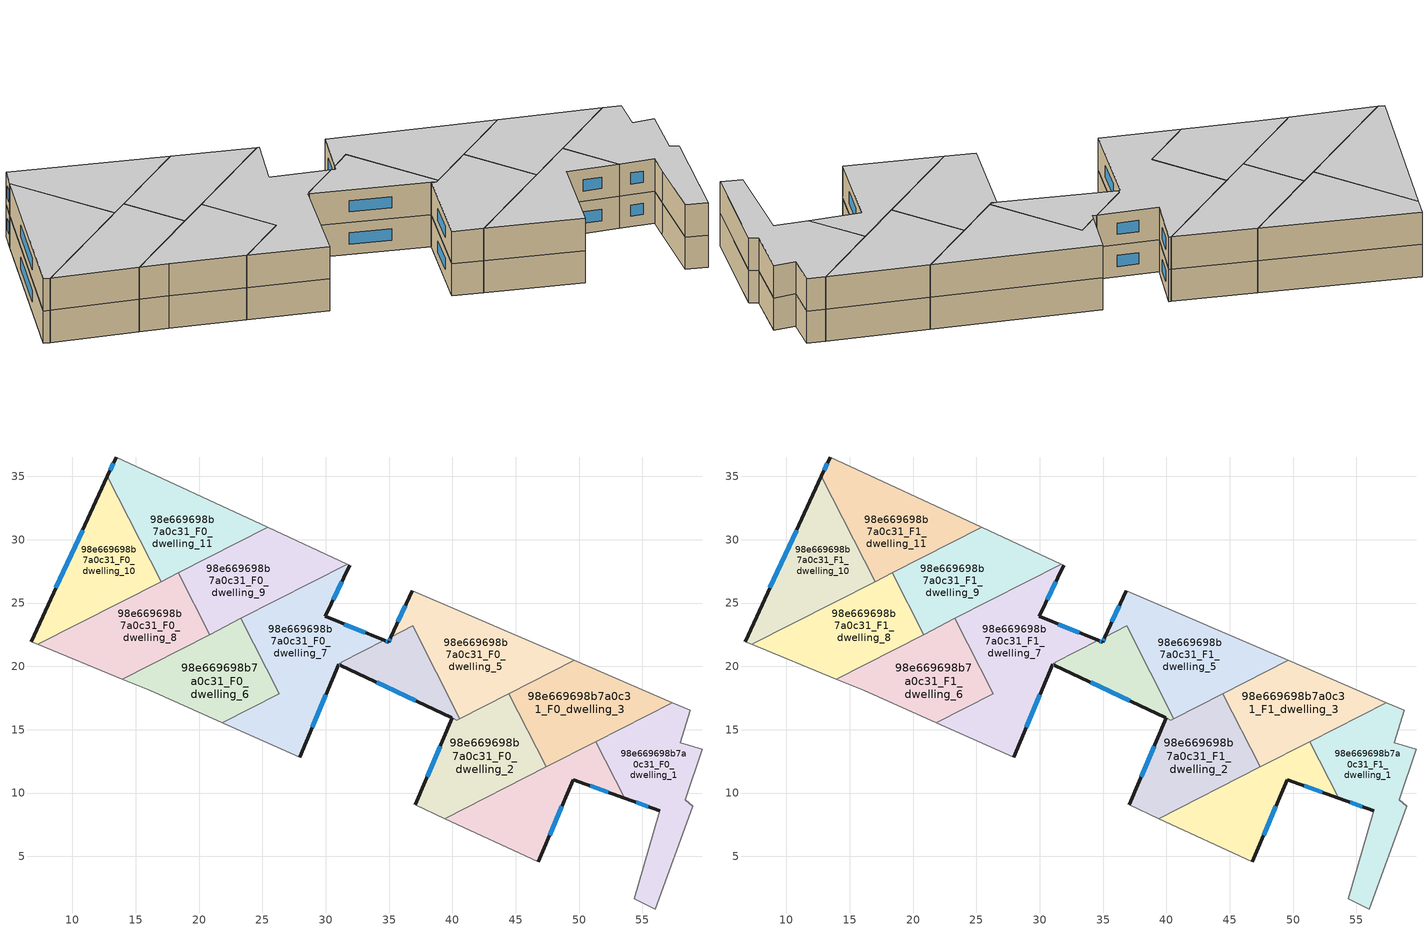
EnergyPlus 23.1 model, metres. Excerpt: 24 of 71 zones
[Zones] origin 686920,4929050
98e669698b7a0c31_F0_dwelling_0
 floor ground (EU_floor_Construction): 51.32,14.07 53.6,9.59 49.56,11.06 46.77,4.58 39.41,7.99 z0
 wall outside (EU_wall_Construction): 46.77,4.58 49.56,11.06 53.6,9.59 z0:3
 wall adiabatic (EU_wall_Construction): 39.41,7.99 46.77,4.58 z0:3
 wall to 98e669698b7a0c31_F0_dwelling_2 (EU_wall_Construction): 47.4,12.06 39.41,7.99 z0:3
 wall to 98e669698b7a0c31_F0_dwelling_1 (EU_wall_Construction): 53.6,9.59 51.32,14.07 z0:3
 wall to 98e669698b7a0c31_F0_dwelling_3 (EU_wall_Construction): 51.32,14.07 47.4,12.06 z0:3
 window (EU_Window_Construction): 50.87,10.58 52.29,10.07 / 47.68,6.69 48.65,8.95 z0.98:2.02
98e669698b7a0c31_F0_dwelling_1
 floor ground (EU_floor_Construction): 58.77,16.54 57.99,13.96 59.74,13.46 58.36,9.46 58.99,8.96 56.01,0.85 54.36,1.64 55.85,6.83 56.35,8.59 53.6,9.59 51.32,14.07 57.35,17.14 z0
 wall outside (EU_wall_Construction): 53.6,9.59 56.35,8.59 z0:3
 wall adiabatic (EU_wall_Construction): 56.35,8.59 55.85,6.83 54.36,1.64 56.01,0.85 58.99,8.96 58.36,9.46 59.74,13.46 57.99,13.96 58.77,16.54 57.35,17.14 z0:3
 wall to 98e669698b7a0c31_F0_dwelling_3 (EU_wall_Construction): 57.35,17.14 51.32,14.07 z0:3
 window (EU_Window_Construction): 54.5,9.26 55.46,8.91 z0.98:2.02
98e669698b7a0c31_F0_dwelling_10
 floor ground (EU_floor_Construction): 12.77,35.01 17.01,26.7 7.28,21.74 6.74,21.96 z0
 wall outside (EU_wall_Construction): 12.77,35.01 6.74,21.96 z0:3
 wall adiabatic (EU_wall_Construction): 6.74,21.96 7.28,21.74 z0:3
 wall to 98e669698b7a0c31_F0_dwelling_11 (EU_wall_Construction): 17.01,26.7 12.77,35.01 z0:3
 wall to 98e669698b7a0c31_F0_dwelling_8 (EU_wall_Construction): 7.28,21.74 17.01,26.7 z0:3
 window (EU_Window_Construction): 10.81,30.76 8.7,26.2 z0.98:2.02
98e669698b7a0c31_F0_dwelling_11
 floor ground (EU_floor_Construction): 25.42,30.99 17.01,26.7 12.77,35.01 13.47,36.53 z0
 wall outside (EU_wall_Construction): 13.47,36.53 12.77,35.01 z0:3
 wall adiabatic (EU_wall_Construction): 25.42,30.99 13.47,36.53 z0:3
 wall to 98e669698b7a0c31_F0_dwelling_9 (EU_wall_Construction): 18.35,27.38 25.42,30.99 z0:3
 wall to 98e669698b7a0c31_F0_dwelling_8 (EU_wall_Construction): 17.01,26.7 18.35,27.38 z0:3
 window (EU_Window_Construction): 13.24,36.03 12.99,35.5 z0.98:2.02
98e669698b7a0c31_F0_dwelling_2
 floor ground (EU_floor_Construction): 44.44,17.85 47.4,12.06 39.41,7.99 37.07,9.07 39.97,15.94 40.35,15.76 z0
 wall outside (EU_wall_Construction): 39.97,15.94 37.07,9.07 z0:3
 wall adiabatic (EU_wall_Construction): 37.07,9.07 39.41,7.99 z0:3
 wall to 98e669698b7a0c31_F0_dwelling_3 (EU_wall_Construction): 47.4,12.06 44.44,17.85 z0:3
 wall to 98e669698b7a0c31_F0_dwelling_4 (EU_wall_Construction): 40.59,15.88 40.35,15.76 39.97,15.94 z0:3
 wall to 98e669698b7a0c31_F0_dwelling_5 (EU_wall_Construction): 44.44,17.85 40.59,15.88 z0:3
 window (EU_Window_Construction): 39.03,13.71 38.01,11.3 z0.98:2.02
98e669698b7a0c31_F0_dwelling_3
 floor ground (EU_floor_Construction): 57.35,17.14 47.4,12.06 44.44,17.85 49.61,20.48 z0
 wall adiabatic (EU_wall_Construction): 57.35,17.14 49.61,20.48 z0:3
 wall to 98e669698b7a0c31_F0_dwelling_5 (EU_wall_Construction): 49.61,20.48 44.45,17.85 z0:3
98e669698b7a0c31_F0_dwelling_4
 floor ground (EU_floor_Construction): 36.86,23.19 40.59,15.88 40.35,15.76 31.15,20.1 31.24,20.33 34.62,22.05 34.96,21.91 35.15,22.32 z0
 wall outside (EU_wall_Construction): 35.15,22.32 34.96,21.91 34.62,22.05 / 31.15,20.1 39.96,15.94 z0:3
 wall to 98e669698b7a0c31_F0_dwelling_7 (EU_wall_Construction): 34.62,22.05 31.24,20.33 31.15,20.1 z0:3
 wall to 98e669698b7a0c31_F0_dwelling_5 (EU_wall_Construction): 40.59,15.88 36.86,23.19 35.15,22.32 z0:3
 window (EU_Window_Construction): 34.85,21.96 34.73,22 / 35.09,22.19 35.02,22.04 / 34.01,18.75 37.1,17.29 z0.98:2.02
98e669698b7a0c31_F0_dwelling_5
 floor ground (EU_floor_Construction): 49.61,20.48 40.59,15.88 36.86,23.19 35.15,22.32 36.83,25.98 z0
 wall outside (EU_wall_Construction): 36.83,25.98 35.15,22.32 z0:3
 wall adiabatic (EU_wall_Construction): 49.61,20.48 36.83,25.98 z0:3
 window (EU_Window_Construction): 36.28,24.79 35.69,23.51 z0.98:2.02
98e669698b7a0c31_F0_dwelling_6
 floor ground (EU_floor_Construction): 23.31,23.78 26.35,17.83 21.85,15.54 16.12,18.1 13.93,19 z0
 wall adiabatic (EU_wall_Construction): 13.93,19 16.12,18.1 21.85,15.54 z0:3
 wall to 98e669698b7a0c31_F0_dwelling_7 (EU_wall_Construction): 21.85,15.54 26.35,17.83 23.31,23.78 z0:3
 wall to 98e669698b7a0c31_F0_dwelling_8 (EU_wall_Construction): 20.83,22.52 13.93,19 z0:3
 wall to 98e669698b7a0c31_F0_dwelling_9 (EU_wall_Construction): 23.31,23.78 20.83,22.52 z0:3
98e669698b7a0c31_F0_dwelling_7
 floor ground (EU_floor_Construction): 31.9,27.99 29.97,23.97 34.62,22.05 31.24,20.33 31.15,20.1 31.01,20.16 27.94,12.81 21.85,15.54 26.35,17.83 23.31,23.78 31.72,28.07 z0
 wall outside (EU_wall_Construction): 34.62,22.05 29.97,23.97 31.9,27.99 / 27.94,12.81 31.01,20.16 31.15,20.1 z0:3
 wall adiabatic (EU_wall_Construction): 31.9,27.99 31.72,28.07 / 21.85,15.54 27.94,12.81 z0:3
 wall to 98e669698b7a0c31_F0_dwelling_9 (EU_wall_Construction): 31.72,28.07 23.31,23.78 z0:3
 window (EU_Window_Construction): 30.6,25.28 31.27,26.68 / 33.11,22.67 31.48,23.35 / 31.05,20.14 31.1,20.12 / 28.94,15.2 30.01,17.77 z0.98:2.02
98e669698b7a0c31_F0_dwelling_8
 floor ground (EU_floor_Construction): 18.35,27.38 20.83,22.52 13.93,19 7.28,21.74 z0
 wall adiabatic (EU_wall_Construction): 7.28,21.74 13.93,19 z0:3
 wall to 98e669698b7a0c31_F0_dwelling_9 (EU_wall_Construction): 20.83,22.52 18.35,27.38 z0:3
98e669698b7a0c31_F0_dwelling_9
 floor ground (EU_floor_Construction): 31.72,28.07 20.83,22.52 18.35,27.38 25.42,30.99 z0
 wall adiabatic (EU_wall_Construction): 31.72,28.07 25.42,30.99 z0:3
98e669698b7a0c31_F1_dwelling_0
 floor to 98e669698b7a0c31_F0_dwelling_0 (EU_floor_Construction): 51.32,14.07 53.6,9.59 49.56,11.06 46.77,4.58 39.41,7.99 z3
 wall outside (EU_wall_Construction): 46.77,4.58 49.56,11.06 53.6,9.59 z3:6
 wall adiabatic (EU_wall_Construction): 39.41,7.99 46.77,4.58 z3:6
 wall to 98e669698b7a0c31_F1_dwelling_2 (EU_wall_Construction): 47.4,12.06 39.41,7.99 z3:6
 wall to 98e669698b7a0c31_F1_dwelling_1 (EU_wall_Construction): 53.6,9.59 51.32,14.07 z3:6
 wall to 98e669698b7a0c31_F1_dwelling_3 (EU_wall_Construction): 51.32,14.07 47.4,12.06 z3:6
 window (EU_Window_Construction): 50.87,10.58 52.29,10.07 / 47.68,6.69 48.65,8.95 z3.98:5.02
 ceiling to 98e669698b7a0c31_F2_dwelling_0 (EU_floor_Construction): 53.6,9.59 51.32,14.07 39.41,7.99 46.77,4.58 49.56,11.06 z6
98e669698b7a0c31_F1_dwelling_1
 floor to 98e669698b7a0c31_F0_dwelling_1 (EU_floor_Construction): 58.77,16.54 57.99,13.96 59.74,13.46 58.36,9.46 58.99,8.96 56.01,0.85 54.36,1.64 55.85,6.83 56.35,8.59 53.6,9.59 51.32,14.07 57.35,17.14 z3
 wall outside (EU_wall_Construction): 53.6,9.59 56.35,8.59 z3:6
 wall adiabatic (EU_wall_Construction): 56.35,8.59 55.85,6.83 54.36,1.64 56.01,0.85 58.99,8.96 58.36,9.46 59.74,13.46 57.99,13.96 58.77,16.54 57.35,17.14 z3:6
 wall to 98e669698b7a0c31_F1_dwelling_3 (EU_wall_Construction): 57.35,17.14 51.32,14.07 z3:6
 window (EU_Window_Construction): 54.5,9.26 55.46,8.91 z3.98:5.02
 ceiling to 98e669698b7a0c31_F2_dwelling_1 (EU_floor_Construction): 56.01,0.85 58.99,8.96 58.36,9.46 59.74,13.46 57.99,13.96 58.77,16.54 57.35,17.14 51.32,14.07 53.6,9.59 56.35,8.59 55.85,6.83 54.36,1.64 z6
98e669698b7a0c31_F1_dwelling_10
 floor to 98e669698b7a0c31_F0_dwelling_10 (EU_floor_Construction): 12.77,35.01 17.01,26.7 7.28,21.74 6.74,21.96 z3
 wall outside (EU_wall_Construction): 12.77,35.01 6.74,21.96 z3:6
 wall adiabatic (EU_wall_Construction): 6.74,21.96 7.28,21.74 z3:6
 wall to 98e669698b7a0c31_F1_dwelling_11 (EU_wall_Construction): 17.01,26.7 12.77,35.01 z3:6
 wall to 98e669698b7a0c31_F1_dwelling_8 (EU_wall_Construction): 7.28,21.74 17.01,26.7 z3:6
 window (EU_Window_Construction): 10.81,30.76 8.7,26.2 z3.98:5.02
 ceiling to 98e669698b7a0c31_F2_dwelling_10 (EU_floor_Construction): 17.01,26.7 12.77,35.01 6.74,21.96 7.28,21.74 z6
98e669698b7a0c31_F1_dwelling_11
 floor to 98e669698b7a0c31_F0_dwelling_11 (EU_floor_Construction): 25.42,30.99 17.01,26.7 12.77,35.01 13.47,36.53 z3
 wall outside (EU_wall_Construction): 13.47,36.53 12.77,35.01 z3:6
 wall adiabatic (EU_wall_Construction): 25.42,30.99 13.47,36.53 z3:6
 wall to 98e669698b7a0c31_F1_dwelling_9 (EU_wall_Construction): 18.35,27.38 25.42,30.99 z3:6
 wall to 98e669698b7a0c31_F1_dwelling_8 (EU_wall_Construction): 17.01,26.7 18.35,27.38 z3:6
 window (EU_Window_Construction): 13.24,36.03 12.99,35.5 z3.98:5.02
 ceiling to 98e669698b7a0c31_F2_dwelling_11 (EU_floor_Construction): 25.42,30.99 13.47,36.53 12.77,35.01 17.01,26.7 z6
98e669698b7a0c31_F1_dwelling_2
 floor to 98e669698b7a0c31_F0_dwelling_2 (EU_floor_Construction): 44.44,17.85 47.4,12.06 39.41,7.99 37.07,9.07 39.97,15.94 40.35,15.76 z3
 wall outside (EU_wall_Construction): 39.97,15.94 37.07,9.07 z3:6
 wall adiabatic (EU_wall_Construction): 37.07,9.07 39.41,7.99 z3:6
 wall to 98e669698b7a0c31_F1_dwelling_3 (EU_wall_Construction): 47.4,12.06 44.44,17.85 z3:6
 wall to 98e669698b7a0c31_F1_dwelling_4 (EU_wall_Construction): 40.59,15.88 40.35,15.76 39.97,15.94 z3:6
 wall to 98e669698b7a0c31_F1_dwelling_5 (EU_wall_Construction): 44.44,17.85 40.59,15.88 z3:6
 window (EU_Window_Construction): 39.03,13.71 38.01,11.3 z3.98:5.02
 ceiling to 98e669698b7a0c31_F2_dwelling_2 (EU_floor_Construction): 47.4,12.06 44.44,17.85 40.35,15.76 39.97,15.94 37.07,9.07 39.41,7.99 z6
98e669698b7a0c31_F1_dwelling_3
 floor to 98e669698b7a0c31_F0_dwelling_3 (EU_floor_Construction): 57.35,17.14 47.4,12.06 44.44,17.85 49.61,20.48 z3
 wall adiabatic (EU_wall_Construction): 57.35,17.14 49.61,20.48 z3:6
 wall to 98e669698b7a0c31_F1_dwelling_5 (EU_wall_Construction): 49.61,20.48 44.45,17.85 z3:6
 ceiling to 98e669698b7a0c31_F2_dwelling_3 (EU_floor_Construction): 57.35,17.14 49.61,20.48 44.44,17.85 47.4,12.06 z6
98e669698b7a0c31_F1_dwelling_4
 floor to 98e669698b7a0c31_F0_dwelling_4 (EU_floor_Construction): 36.86,23.19 40.59,15.88 40.35,15.76 31.15,20.1 31.24,20.33 34.62,22.05 34.96,21.91 35.15,22.32 z3
 wall outside (EU_wall_Construction): 35.15,22.32 34.96,21.91 34.62,22.05 / 31.15,20.1 39.96,15.94 z3:6
 wall to 98e669698b7a0c31_F1_dwelling_7 (EU_wall_Construction): 34.62,22.05 31.24,20.33 31.15,20.1 z3:6
 wall to 98e669698b7a0c31_F1_dwelling_5 (EU_wall_Construction): 40.59,15.88 36.86,23.19 35.15,22.32 z3:6
 window (EU_Window_Construction): 34.85,21.96 34.73,22 / 35.09,22.19 35.02,22.04 / 34.01,18.75 37.1,17.29 z3.98:5.02
 ceiling to 98e669698b7a0c31_F2_dwelling_4 (EU_floor_Construction): 40.59,15.88 36.86,23.19 35.15,22.32 34.96,21.91 34.62,22.05 31.24,20.33 31.15,20.1 40.35,15.76 z6
98e669698b7a0c31_F1_dwelling_5
 floor to 98e669698b7a0c31_F0_dwelling_5 (EU_floor_Construction): 49.61,20.48 40.59,15.88 36.86,23.19 35.15,22.32 36.83,25.98 z3
 wall outside (EU_wall_Construction): 36.83,25.98 35.15,22.32 z3:6
 wall adiabatic (EU_wall_Construction): 49.61,20.48 36.83,25.98 z3:6
 window (EU_Window_Construction): 36.28,24.79 35.69,23.51 z3.98:5.02
 ceiling to 98e669698b7a0c31_F2_dwelling_5 (EU_floor_Construction): 49.61,20.48 36.83,25.98 35.15,22.32 36.86,23.19 40.59,15.88 z6
98e669698b7a0c31_F1_dwelling_6
 floor to 98e669698b7a0c31_F0_dwelling_6 (EU_floor_Construction): 23.31,23.78 26.35,17.83 21.85,15.54 16.12,18.1 13.93,19 z3
 wall adiabatic (EU_wall_Construction): 13.93,19 16.12,18.1 21.85,15.54 z3:6
 wall to 98e669698b7a0c31_F1_dwelling_7 (EU_wall_Construction): 21.85,15.54 26.35,17.83 23.31,23.78 z3:6
 wall to 98e669698b7a0c31_F1_dwelling_8 (EU_wall_Construction): 20.83,22.52 13.93,19 z3:6
 wall to 98e669698b7a0c31_F1_dwelling_9 (EU_wall_Construction): 23.31,23.78 20.83,22.52 z3:6
 ceiling to 98e669698b7a0c31_F2_dwelling_6 (EU_floor_Construction): 26.35,17.83 23.31,23.78 13.93,19 16.12,18.1 21.85,15.54 z6
98e669698b7a0c31_F1_dwelling_7
 floor to 98e669698b7a0c31_F0_dwelling_7 (EU_floor_Construction): 31.9,27.99 29.97,23.97 34.62,22.05 31.24,20.33 31.15,20.1 31.01,20.16 27.94,12.81 21.85,15.54 26.35,17.83 23.31,23.78 31.72,28.07 z3
 wall outside (EU_wall_Construction): 34.62,22.05 29.97,23.97 31.9,27.99 / 27.94,12.81 31.01,20.16 31.15,20.1 z3:6
 wall adiabatic (EU_wall_Construction): 31.9,27.99 31.72,28.07 / 21.85,15.54 27.94,12.81 z3:6
 wall to 98e669698b7a0c31_F1_dwelling_9 (EU_wall_Construction): 31.72,28.07 23.31,23.78 z3:6
 window (EU_Window_Construction): 30.6,25.28 31.27,26.68 / 33.11,22.67 31.48,23.35 / 31.05,20.14 31.1,20.12 / 28.94,15.2 30.01,17.77 z3.98:5.02
 ceiling to 98e669698b7a0c31_F2_dwelling_7 (EU_floor_Construction): 27.94,12.81 31.01,20.16 31.15,20.1 31.24,20.33 34.62,22.05 29.97,23.97 31.9,27.99 31.72,28.07 23.31,23.78 26.35,17.83 21.85,15.54 z6
98e669698b7a0c31_F1_dwelling_8
 floor to 98e669698b7a0c31_F0_dwelling_8 (EU_floor_Construction): 18.35,27.38 20.83,22.52 13.93,19 7.28,21.74 z3
 wall adiabatic (EU_wall_Construction): 7.28,21.74 13.93,19 z3:6
 wall to 98e669698b7a0c31_F1_dwelling_9 (EU_wall_Construction): 20.83,22.52 18.35,27.38 z3:6
 ceiling to 98e669698b7a0c31_F2_dwelling_8 (EU_floor_Construction): 20.83,22.52 18.35,27.38 7.28,21.74 13.93,19 z6
98e669698b7a0c31_F1_dwelling_9
 floor to 98e669698b7a0c31_F0_dwelling_9 (EU_floor_Construction): 31.72,28.07 20.83,22.52 18.35,27.38 25.42,30.99 z3
 wall adiabatic (EU_wall_Construction): 31.72,28.07 25.42,30.99 z3:6
 ceiling to 98e669698b7a0c31_F2_dwelling_9 (EU_floor_Construction): 31.72,28.07 25.42,30.99 18.35,27.38 20.83,22.52 z6
[Building]
EU S2 Campaign: North Axis=0; Terrain=City; Solar Distribution=FullExterior
[Site:Location]
Bologna: Latitude=44.5; Longitude=11.25; Time Zone=1; Elevation=37
[SizingPeriod:WeatherFileDays]
AnnualSizingPeriod: Begin Month=1; Begin Day of Month=1; End Month=12; End Day of Month=31; Day of Week for Start Day=Monday; Use Weather File Daylight Saving Period=No; Use Weather File Rain and Snow Indicators=No
[MATERIAL]
EU_InternalMass_Material: Roughness=MediumRough; Thickness=0.1; Conductivity=1; Density=1800; Specific Heat=900; Thermal Absorptance=0.9; Solar Absorptance=0.7; Visible Absorptance=0.7
[MATERIAL:NOMASS] Roughness=MediumRough; Thermal Absorptance=0.9; Solar Absorptance=0.7; Visible Absorptance=0.7
Name | Thermal Resistance
EU_wall_NoMass | 0.905828
EU_floor_NoMass | 0.67114
[WINDOWMATERIAL:SIMPLEGLAZINGSYSTEM]
EU_Window_SimpleGlazing: UFactor=4.52486; Solar Heat Gain Coefficient=0.85; Visible Transmittance=0.85
[CONSTRUCTION]
EU_wall_Construction: EU_wall_NoMass
EU_floor_Construction: EU_floor_NoMass
EU_Window_Construction: EU_Window_SimpleGlazing
EU_InternalMass_Construction: EU_InternalMass_Material
[ZONE] Type=1; Multiplier=1; Ceiling Height=autocalculate; Floor Area=autocalculate; Part of Total Floor Area=Yes
Name | Volume
98e669698b7a0c31_F0_dwelling_0; 98e669698b7a0c31_F1_dwelling_0 | 145.636
98e669698b7a0c31_F0_dwelling_1; 98e669698b7a0c31_F1_dwelling_1; 98e669698b7a0c31_F0_dwelling_5; 98e669698b7a0c31_F1_dwelling_5 | 184.886
98e669698b7a0c31_F0_dwelling_10; 98e669698b7a0c31_F1_dwelling_10 | 165.297
98e669698b7a0c31_F0_dwelling_11; 98e669698b7a0c31_F1_dwelling_11 | 165.284
98e669698b7a0c31_F0_dwelling_2; 98e669698b7a0c31_F1_dwelling_2 | 165.615
98e669698b7a0c31_F0_dwelling_3; 98e669698b7a0c31_F1_dwelling_3 | 165.294
98e669698b7a0c31_F0_dwelling_4; 98e669698b7a0c31_F1_dwelling_4 | 84.5896
98e669698b7a0c31_F0_dwelling_6; 98e669698b7a0c31_F1_dwelling_6 | 155.478
98e669698b7a0c31_F0_dwelling_7; 98e669698b7a0c31_F1_dwelling_7 | 235.844
98e669698b7a0c31_F0_dwelling_8; 98e669698b7a0c31_F1_dwelling_8 | 165.25
98e669698b7a0c31_F0_dwelling_9; 98e669698b7a0c31_F1_dwelling_9 | 165.281
[INTERNALMASS] Construction=EU_InternalMass_Construction
Name | Zone or ZoneList | Surface Area
98e669698b7a0c31_F0_dwelling_0_EU_InternalMass | 98e669698b7a0c31_F0_dwelling_0 | 48.5453
98e669698b7a0c31_F0_dwelling_1_EU_InternalMass | 98e669698b7a0c31_F0_dwelling_1 | 61.6272
98e669698b7a0c31_F0_dwelling_2_EU_InternalMass | 98e669698b7a0c31_F0_dwelling_2 | 55.2057
98e669698b7a0c31_F0_dwelling_3_EU_InternalMass | 98e669698b7a0c31_F0_dwelling_3 | 55.0979
98e669698b7a0c31_F0_dwelling_4_EU_InternalMass | 98e669698b7a0c31_F0_dwelling_4 | 28.1937
98e669698b7a0c31_F0_dwelling_5_EU_InternalMass | 98e669698b7a0c31_F0_dwelling_5 | 61.6265
98e669698b7a0c31_F0_dwelling_6_EU_InternalMass | 98e669698b7a0c31_F0_dwelling_6 | 51.8256
98e669698b7a0c31_F0_dwelling_7_EU_InternalMass | 98e669698b7a0c31_F0_dwelling_7 | 78.6122
98e669698b7a0c31_F0_dwelling_8_EU_InternalMass | 98e669698b7a0c31_F0_dwelling_8 | 55.0831
98e669698b7a0c31_F0_dwelling_9_EU_InternalMass | 98e669698b7a0c31_F0_dwelling_9 | 55.0935
98e669698b7a0c31_F0_dwelling_10_EU_InternalMass | 98e669698b7a0c31_F0_dwelling_10 | 55.099
98e669698b7a0c31_F0_dwelling_11_EU_InternalMass | 98e669698b7a0c31_F0_dwelling_11 | 55.0948
98e669698b7a0c31_F1_dwelling_0_EU_InternalMass | 98e669698b7a0c31_F1_dwelling_0 | 48.5453
98e669698b7a0c31_F1_dwelling_1_EU_InternalMass | 98e669698b7a0c31_F1_dwelling_1 | 61.6272
98e669698b7a0c31_F1_dwelling_2_EU_InternalMass | 98e669698b7a0c31_F1_dwelling_2 | 55.2057
98e669698b7a0c31_F1_dwelling_3_EU_InternalMass | 98e669698b7a0c31_F1_dwelling_3 | 55.0979
98e669698b7a0c31_F1_dwelling_4_EU_InternalMass | 98e669698b7a0c31_F1_dwelling_4 | 28.1937
98e669698b7a0c31_F1_dwelling_5_EU_InternalMass | 98e669698b7a0c31_F1_dwelling_5 | 61.6265
98e669698b7a0c31_F1_dwelling_6_EU_InternalMass | 98e669698b7a0c31_F1_dwelling_6 | 51.8256
98e669698b7a0c31_F1_dwelling_7_EU_InternalMass | 98e669698b7a0c31_F1_dwelling_7 | 78.6122
98e669698b7a0c31_F1_dwelling_8_EU_InternalMass | 98e669698b7a0c31_F1_dwelling_8 | 55.0831
98e669698b7a0c31_F1_dwelling_9_EU_InternalMass | 98e669698b7a0c31_F1_dwelling_9 | 55.0935
98e669698b7a0c31_F1_dwelling_10_EU_InternalMass | 98e669698b7a0c31_F1_dwelling_10 | 55.099
98e669698b7a0c31_F1_dwelling_11_EU_InternalMass | 98e669698b7a0c31_F1_dwelling_11 | 55.0948
[OTHEREQUIPMENT] Fuel Type=Electricity; Design Level Calculation Method=Watts/Area; Power per Zone Floor Area=1; Fraction Latent=0; Fraction Radiant=0; Fraction Lost=0; Carbon Dioxide Generation Rate=0; EndUse Subcategory=EU_Step8_InternalGains
Name | Zone or ZoneList or Space or SpaceList | Schedule
EU_Step8_InternalGain_98e669698b7a0c31_F0_dwelling_0_f000 | 98e669698b7a0c31_F0_dwelling_0 | EU_Step8_GainSchedule_98e669698b7a0c31_F0_dwelling_0_f000
EU_Step8_InternalGain_98e669698b7a0c31_F0_dwelling_1_f000 | 98e669698b7a0c31_F0_dwelling_1 | EU_Step8_GainSchedule_98e669698b7a0c31_F0_dwelling_1_f000
EU_Step8_InternalGain_98e669698b7a0c31_F0_dwelling_2_f000 | 98e669698b7a0c31_F0_dwelling_2 | EU_Step8_GainSchedule_98e669698b7a0c31_F0_dwelling_2_f000
EU_Step8_InternalGain_98e669698b7a0c31_F0_dwelling_3_f000 | 98e669698b7a0c31_F0_dwelling_3 | EU_Step8_GainSchedule_98e669698b7a0c31_F0_dwelling_3_f000
EU_Step8_InternalGain_98e669698b7a0c31_F0_dwelling_4_f000 | 98e669698b7a0c31_F0_dwelling_4 | EU_Step8_GainSchedule_98e669698b7a0c31_F0_dwelling_4_f000
EU_Step8_InternalGain_98e669698b7a0c31_F0_dwelling_5_f000 | 98e669698b7a0c31_F0_dwelling_5 | EU_Step8_GainSchedule_98e669698b7a0c31_F0_dwelling_5_f000
EU_Step8_InternalGain_98e669698b7a0c31_F0_dwelling_6_f000 | 98e669698b7a0c31_F0_dwelling_6 | EU_Step8_GainSchedule_98e669698b7a0c31_F0_dwelling_6_f000
EU_Step8_InternalGain_98e669698b7a0c31_F0_dwelling_7_f000 | 98e669698b7a0c31_F0_dwelling_7 | EU_Step8_GainSchedule_98e669698b7a0c31_F0_dwelling_7_f000
EU_Step8_InternalGain_98e669698b7a0c31_F0_dwelling_8_f000 | 98e669698b7a0c31_F0_dwelling_8 | EU_Step8_GainSchedule_98e669698b7a0c31_F0_dwelling_8_f000
EU_Step8_InternalGain_98e669698b7a0c31_F0_dwelling_9_f000 | 98e669698b7a0c31_F0_dwelling_9 | EU_Step8_GainSchedule_98e669698b7a0c31_F0_dwelling_9_f000
EU_Step8_InternalGain_98e669698b7a0c31_F0_dwelling_10_f000 | 98e669698b7a0c31_F0_dwelling_10 | EU_Step8_GainSchedule_98e669698b7a0c31_F0_dwelling_10_f000
EU_Step8_InternalGain_98e669698b7a0c31_F0_dwelling_11_f000 | 98e669698b7a0c31_F0_dwelling_11 | EU_Step8_GainSchedule_98e669698b7a0c31_F0_dwelling_11_f000
EU_Step8_InternalGain_98e669698b7a0c31_F1_dwelling_0_f000 | 98e669698b7a0c31_F1_dwelling_0 | EU_Step8_GainSchedule_98e669698b7a0c31_F1_dwelling_0_f000
EU_Step8_InternalGain_98e669698b7a0c31_F1_dwelling_1_f000 | 98e669698b7a0c31_F1_dwelling_1 | EU_Step8_GainSchedule_98e669698b7a0c31_F1_dwelling_1_f000
EU_Step8_InternalGain_98e669698b7a0c31_F1_dwelling_2_f000 | 98e669698b7a0c31_F1_dwelling_2 | EU_Step8_GainSchedule_98e669698b7a0c31_F1_dwelling_2_f000
EU_Step8_InternalGain_98e669698b7a0c31_F1_dwelling_3_f000 | 98e669698b7a0c31_F1_dwelling_3 | EU_Step8_GainSchedule_98e669698b7a0c31_F1_dwelling_3_f000
EU_Step8_InternalGain_98e669698b7a0c31_F1_dwelling_4_f000 | 98e669698b7a0c31_F1_dwelling_4 | EU_Step8_GainSchedule_98e669698b7a0c31_F1_dwelling_4_f000
EU_Step8_InternalGain_98e669698b7a0c31_F1_dwelling_5_f000 | 98e669698b7a0c31_F1_dwelling_5 | EU_Step8_GainSchedule_98e669698b7a0c31_F1_dwelling_5_f000
EU_Step8_InternalGain_98e669698b7a0c31_F1_dwelling_6_f000 | 98e669698b7a0c31_F1_dwelling_6 | EU_Step8_GainSchedule_98e669698b7a0c31_F1_dwelling_6_f000
EU_Step8_InternalGain_98e669698b7a0c31_F1_dwelling_7_f000 | 98e669698b7a0c31_F1_dwelling_7 | EU_Step8_GainSchedule_98e669698b7a0c31_F1_dwelling_7_f000
EU_Step8_InternalGain_98e669698b7a0c31_F1_dwelling_8_f000 | 98e669698b7a0c31_F1_dwelling_8 | EU_Step8_GainSchedule_98e669698b7a0c31_F1_dwelling_8_f000
EU_Step8_InternalGain_98e669698b7a0c31_F1_dwelling_9_f000 | 98e669698b7a0c31_F1_dwelling_9 | EU_Step8_GainSchedule_98e669698b7a0c31_F1_dwelling_9_f000
EU_Step8_InternalGain_98e669698b7a0c31_F1_dwelling_10_f000 | 98e669698b7a0c31_F1_dwelling_10 | EU_Step8_GainSchedule_98e669698b7a0c31_F1_dwelling_10_f000
EU_Step8_InternalGain_98e669698b7a0c31_F1_dwelling_11_f000 | 98e669698b7a0c31_F1_dwelling_11 | EU_Step8_GainSchedule_98e669698b7a0c31_F1_dwelling_11_f000
[ZONEVENTILATION:DESIGNFLOWRATE] Schedule=EU_AlwaysOn; Design Flow Rate Calculation Method=AirChanges/Hour; Air Changes per Hour=0.73129; Ventilation Type=Natural; Fan Pressure Rise=0; Fan Total Efficiency=1; Constant Term Coefficient=1; Temperature Term Coefficient=0; Velocity Term Coefficient=0; Velocity Squared Term Coefficient=0; Minimum Indoor Temperature=-100; Maximum Indoor Temperature=100; Delta Temperature=-100; Minimum Outdoor Temperature=-100; Maximum Outdoor Temperature=100; Maximum Wind Speed=40
Name | Zone or ZoneList or Space or SpaceList
EU_ConstantAir_98e669698b7a0c31_F0_dwelling_0 | 98e669698b7a0c31_F0_dwelling_0
EU_ConstantAir_98e669698b7a0c31_F0_dwelling_1 | 98e669698b7a0c31_F0_dwelling_1
EU_ConstantAir_98e669698b7a0c31_F0_dwelling_2 | 98e669698b7a0c31_F0_dwelling_2
EU_ConstantAir_98e669698b7a0c31_F0_dwelling_3 | 98e669698b7a0c31_F0_dwelling_3
EU_ConstantAir_98e669698b7a0c31_F0_dwelling_4 | 98e669698b7a0c31_F0_dwelling_4
EU_ConstantAir_98e669698b7a0c31_F0_dwelling_5 | 98e669698b7a0c31_F0_dwelling_5
EU_ConstantAir_98e669698b7a0c31_F0_dwelling_6 | 98e669698b7a0c31_F0_dwelling_6
EU_ConstantAir_98e669698b7a0c31_F0_dwelling_7 | 98e669698b7a0c31_F0_dwelling_7
EU_ConstantAir_98e669698b7a0c31_F0_dwelling_8 | 98e669698b7a0c31_F0_dwelling_8
EU_ConstantAir_98e669698b7a0c31_F0_dwelling_9 | 98e669698b7a0c31_F0_dwelling_9
EU_ConstantAir_98e669698b7a0c31_F0_dwelling_10 | 98e669698b7a0c31_F0_dwelling_10
EU_ConstantAir_98e669698b7a0c31_F0_dwelling_11 | 98e669698b7a0c31_F0_dwelling_11
EU_ConstantAir_98e669698b7a0c31_F1_dwelling_0 | 98e669698b7a0c31_F1_dwelling_0
EU_ConstantAir_98e669698b7a0c31_F1_dwelling_1 | 98e669698b7a0c31_F1_dwelling_1
EU_ConstantAir_98e669698b7a0c31_F1_dwelling_2 | 98e669698b7a0c31_F1_dwelling_2
EU_ConstantAir_98e669698b7a0c31_F1_dwelling_3 | 98e669698b7a0c31_F1_dwelling_3
EU_ConstantAir_98e669698b7a0c31_F1_dwelling_4 | 98e669698b7a0c31_F1_dwelling_4
EU_ConstantAir_98e669698b7a0c31_F1_dwelling_5 | 98e669698b7a0c31_F1_dwelling_5
EU_ConstantAir_98e669698b7a0c31_F1_dwelling_6 | 98e669698b7a0c31_F1_dwelling_6
EU_ConstantAir_98e669698b7a0c31_F1_dwelling_7 | 98e669698b7a0c31_F1_dwelling_7
EU_ConstantAir_98e669698b7a0c31_F1_dwelling_8 | 98e669698b7a0c31_F1_dwelling_8
EU_ConstantAir_98e669698b7a0c31_F1_dwelling_9 | 98e669698b7a0c31_F1_dwelling_9
EU_ConstantAir_98e669698b7a0c31_F1_dwelling_10 | 98e669698b7a0c31_F1_dwelling_10
EU_ConstantAir_98e669698b7a0c31_F1_dwelling_11 | 98e669698b7a0c31_F1_dwelling_11
[HVACTEMPLATE:THERMOSTAT] Constant Heating Setpoint=20; Constant Cooling Setpoint=50
EU_HeatOnly_98e669698b7a0c31_F0_dwelling_0; EU_HeatOnly_98e669698b7a0c31_F0_dwelling_1; EU_HeatOnly_98e669698b7a0c31_F0_dwelling_2; EU_HeatOnly_98e669698b7a0c31_F0_dwelling_3; EU_HeatOnly_98e669698b7a0c31_F0_dwelling_4; EU_HeatOnly_98e669698b7a0c31_F0_dwelling_5; EU_HeatOnly_98e669698b7a0c31_F0_dwelling_6; EU_HeatOnly_98e669698b7a0c31_F0_dwelling_7; EU_HeatOnly_98e669698b7a0c31_F0_dwelling_8; EU_HeatOnly_98e669698b7a0c31_F0_dwelling_9; EU_HeatOnly_98e669698b7a0c31_F0_dwelling_10; EU_HeatOnly_98e669698b7a0c31_F0_dwelling_11; EU_HeatOnly_98e669698b7a0c31_F1_dwelling_0; EU_HeatOnly_98e669698b7a0c31_F1_dwelling_1; EU_HeatOnly_98e669698b7a0c31_F1_dwelling_2; EU_HeatOnly_98e669698b7a0c31_F1_dwelling_3; EU_HeatOnly_98e669698b7a0c31_F1_dwelling_4; EU_HeatOnly_98e669698b7a0c31_F1_dwelling_5; EU_HeatOnly_98e669698b7a0c31_F1_dwelling_6; EU_HeatOnly_98e669698b7a0c31_F1_dwelling_7; EU_HeatOnly_98e669698b7a0c31_F1_dwelling_8; EU_HeatOnly_98e669698b7a0c31_F1_dwelling_9; EU_HeatOnly_98e669698b7a0c31_F1_dwelling_10; EU_HeatOnly_98e669698b7a0c31_F1_dwelling_11; EU_HeatOnly_98e669698b7a0c31_F2_dwelling_0; EU_HeatOnly_98e669698b7a0c31_F2_dwelling_1; EU_HeatOnly_98e669698b7a0c31_F2_dwelling_2; EU_HeatOnly_98e669698b7a0c31_F2_dwelling_3; EU_HeatOnly_98e669698b7a0c31_F2_dwelling_4; EU_HeatOnly_98e669698b7a0c31_F2_dwelling_5; EU_HeatOnly_98e669698b7a0c31_F2_dwelling_6; EU_HeatOnly_98e669698b7a0c31_F2_dwelling_7; EU_HeatOnly_98e669698b7a0c31_F2_dwelling_8; EU_HeatOnly_98e669698b7a0c31_F2_dwelling_9; EU_HeatOnly_98e669698b7a0c31_F2_dwelling_10; EU_HeatOnly_98e669698b7a0c31_F2_dwelling_11; EU_HeatOnly_98e669698b7a0c31_F3_dwelling_0; EU_HeatOnly_98e669698b7a0c31_F3_dwelling_1; EU_HeatOnly_98e669698b7a0c31_F3_dwelling_2; EU_HeatOnly_98e669698b7a0c31_F3_dwelling_3; EU_HeatOnly_98e669698b7a0c31_F3_dwelling_4; EU_HeatOnly_98e669698b7a0c31_F3_dwelling_5; EU_HeatOnly_98e669698b7a0c31_F3_dwelling_6; EU_HeatOnly_98e669698b7a0c31_F3_dwelling_7; EU_HeatOnly_98e669698b7a0c31_F3_dwelling_8; EU_HeatOnly_98e669698b7a0c31_F3_dwelling_9; EU_HeatOnly_98e669698b7a0c31_F3_dwelling_10; EU_HeatOnly_98e669698b7a0c31_F3_dwelling_11; EU_HeatOnly_98e669698b7a0c31_F4_dwelling_0; EU_HeatOnly_98e669698b7a0c31_F4_dwelling_1; EU_HeatOnly_98e669698b7a0c31_F4_dwelling_2; EU_HeatOnly_98e669698b7a0c31_F4_dwelling_3; EU_HeatOnly_98e669698b7a0c31_F4_dwelling_4; EU_HeatOnly_98e669698b7a0c31_F4_dwelling_5; EU_HeatOnly_98e669698b7a0c31_F4_dwelling_6; EU_HeatOnly_98e669698b7a0c31_F4_dwelling_7; EU_HeatOnly_98e669698b7a0c31_F4_dwelling_8; EU_HeatOnly_98e669698b7a0c31_F4_dwelling_9; EU_HeatOnly_98e669698b7a0c31_F4_dwelling_10; EU_HeatOnly_98e669698b7a0c31_F4_dwelling_11; EU_HeatOnly_98e669698b7a0c31_F5_dwelling_0; EU_HeatOnly_98e669698b7a0c31_F5_dwelling_1; EU_HeatOnly_98e669698b7a0c31_F5_dwelling_2; EU_HeatOnly_98e669698b7a0c31_F5_dwelling_3; EU_HeatOnly_98e669698b7a0c31_F5_dwelling_4; EU_HeatOnly_98e669698b7a0c31_F5_dwelling_5; EU_HeatOnly_98e669698b7a0c31_F5_dwelling_6; EU_HeatOnly_98e669698b7a0c31_F5_dwelling_7; EU_HeatOnly_98e669698b7a0c31_F5_dwelling_8; EU_HeatOnly_98e669698b7a0c31_F5_dwelling_9; EU_HeatOnly_98e669698b7a0c31_F5_dwelling_10
[HVACTEMPLATE:ZONE:IDEALLOADSAIRSYSTEM] System Availability Schedule=EU_AlwaysOn; Maximum Heating Supply Air Temperature=50; Minimum Cooling Supply Air Temperature=13; Maximum Heating Supply Air Humidity Ratio=0.0156; Minimum Cooling Supply Air Humidity Ratio=0.0077; Heating Limit=NoLimit; Cooling Limit=NoLimit; Heating Availability Schedule=EU_AlwaysOn; Cooling Availability Schedule=EU_CoolingOff; Dehumidification Control Type=ConstantSensibleHeatRatio; Cooling Sensible Heat Ratio=0.7; Dehumidification Setpoint=60; Humidification Control Type=None; Humidification Setpoint=30; Outdoor Air Method=None; Outdoor Air Flow Rate per Person=0.00944; Outdoor Air Flow Rate per Zone Floor Area=0; Outdoor Air Flow Rate per Zone=0; Demand Controlled Ventilation Type=None; Outdoor Air Economizer Type=NoEconomizer; Heat Recovery Type=None; Sensible Heat Recovery Effectiveness=0.7; Latent Heat Recovery Effectiveness=0.65
Name | Template Thermostat
98e669698b7a0c31_F0_dwelling_0 | EU_HeatOnly_98e669698b7a0c31_F0_dwelling_0
98e669698b7a0c31_F0_dwelling_1 | EU_HeatOnly_98e669698b7a0c31_F0_dwelling_1
98e669698b7a0c31_F0_dwelling_2 | EU_HeatOnly_98e669698b7a0c31_F0_dwelling_2
98e669698b7a0c31_F0_dwelling_3 | EU_HeatOnly_98e669698b7a0c31_F0_dwelling_3
98e669698b7a0c31_F0_dwelling_4 | EU_HeatOnly_98e669698b7a0c31_F0_dwelling_4
98e669698b7a0c31_F0_dwelling_5 | EU_HeatOnly_98e669698b7a0c31_F0_dwelling_5
98e669698b7a0c31_F0_dwelling_6 | EU_HeatOnly_98e669698b7a0c31_F0_dwelling_6
98e669698b7a0c31_F0_dwelling_7 | EU_HeatOnly_98e669698b7a0c31_F0_dwelling_7
98e669698b7a0c31_F0_dwelling_8 | EU_HeatOnly_98e669698b7a0c31_F0_dwelling_8
98e669698b7a0c31_F0_dwelling_9 | EU_HeatOnly_98e669698b7a0c31_F0_dwelling_9
98e669698b7a0c31_F0_dwelling_10 | EU_HeatOnly_98e669698b7a0c31_F0_dwelling_10
98e669698b7a0c31_F0_dwelling_11 | EU_HeatOnly_98e669698b7a0c31_F0_dwelling_11
98e669698b7a0c31_F1_dwelling_0 | EU_HeatOnly_98e669698b7a0c31_F1_dwelling_0
98e669698b7a0c31_F1_dwelling_1 | EU_HeatOnly_98e669698b7a0c31_F1_dwelling_1
98e669698b7a0c31_F1_dwelling_2 | EU_HeatOnly_98e669698b7a0c31_F1_dwelling_2
98e669698b7a0c31_F1_dwelling_3 | EU_HeatOnly_98e669698b7a0c31_F1_dwelling_3
98e669698b7a0c31_F1_dwelling_4 | EU_HeatOnly_98e669698b7a0c31_F1_dwelling_4
98e669698b7a0c31_F1_dwelling_5 | EU_HeatOnly_98e669698b7a0c31_F1_dwelling_5
98e669698b7a0c31_F1_dwelling_6 | EU_HeatOnly_98e669698b7a0c31_F1_dwelling_6
98e669698b7a0c31_F1_dwelling_7 | EU_HeatOnly_98e669698b7a0c31_F1_dwelling_7
98e669698b7a0c31_F1_dwelling_8 | EU_HeatOnly_98e669698b7a0c31_F1_dwelling_8
98e669698b7a0c31_F1_dwelling_9 | EU_HeatOnly_98e669698b7a0c31_F1_dwelling_9
98e669698b7a0c31_F1_dwelling_10 | EU_HeatOnly_98e669698b7a0c31_F1_dwelling_10
98e669698b7a0c31_F1_dwelling_11 | EU_HeatOnly_98e669698b7a0c31_F1_dwelling_11
[SIZING:ZONE] Zone Cooling Design Supply Air Temperature Input Method=SupplyAirTemperature; Zone Cooling Design Supply Air Temperature=13; Zone Heating Design Supply Air Temperature Input Method=SupplyAirTemperature; Zone Heating Design Supply Air Temperature=50; Zone Cooling Design Supply Air Humidity Ratio=0.008; Zone Heating Design Supply Air Humidity Ratio=0.008; Cooling Design Air Flow Method=DesignDay; Cooling Design Air Flow Rate=0; Cooling Minimum Air Flow per Zone Floor Area=0.000762; Cooling Minimum Air Flow=0; Cooling Minimum Air Flow Fraction=0.2; Heating Design Air Flow Method=DesignDay; Heating Design Air Flow Rate=0; Heating Maximum Air Flow per Zone Floor Area=0.002032; Heating Maximum Air Flow=0.141576; Heating Maximum Air Flow Fraction=0.3; Account for Dedicated Outdoor Air System=No; Dedicated Outdoor Air System Control Strategy=NeutralSupplyAir; Dedicated Outdoor Air Low Setpoint Temperature for Design=autosize; Dedicated Outdoor Air High Setpoint Temperature for Design=autosize; Zone Load Sizing Method=Sensible Load Only No Latent Load; Zone Latent Cooling Design Supply Air Humidity Ratio Input Method=HumidityRatioDifference; Zone Cooling Design Supply Air Humidity Ratio Difference=0.005; Zone Latent Heating Design Supply Air Humidity Ratio Input Method=HumidityRatioDifference; Zone Humidification Design Supply Air Humidity Ratio Difference=0.005
98e669698b7a0c31_F0_dwelling_0; 98e669698b7a0c31_F0_dwelling_1; 98e669698b7a0c31_F0_dwelling_2; 98e669698b7a0c31_F0_dwelling_3; 98e669698b7a0c31_F0_dwelling_4; 98e669698b7a0c31_F0_dwelling_5; 98e669698b7a0c31_F0_dwelling_6; 98e669698b7a0c31_F0_dwelling_7; 98e669698b7a0c31_F0_dwelling_8; 98e669698b7a0c31_F0_dwelling_9; 98e669698b7a0c31_F0_dwelling_10; 98e669698b7a0c31_F0_dwelling_11; 98e669698b7a0c31_F1_dwelling_0; 98e669698b7a0c31_F1_dwelling_1; 98e669698b7a0c31_F1_dwelling_2; 98e669698b7a0c31_F1_dwelling_3; 98e669698b7a0c31_F1_dwelling_4; 98e669698b7a0c31_F1_dwelling_5; 98e669698b7a0c31_F1_dwelling_6; 98e669698b7a0c31_F1_dwelling_7; 98e669698b7a0c31_F1_dwelling_8; 98e669698b7a0c31_F1_dwelling_9; 98e669698b7a0c31_F1_dwelling_10; 98e669698b7a0c31_F1_dwelling_11
[SCHEDULE:CONSTANT]
Name | Hourly Value
EU_AlwaysOn | 1
EU_CoolingOff | 0
[SCHEDULE:FILE] Column Number=1; Rows to Skip at Top=0; Number of Hours of Data=8760; Column Separator=Comma; Interpolate to Timestep=No; Minutes per Item=60; Adjust Schedule for Daylight Savings=Yes
Name | File
EU_Step8_GainSchedule_98e669698b7a0c31_F0_dwelling_0_f000 | ../../schedules/98e669698b7a0c31/98e669698b7a0c31_F0_dwelling_0_f000_gain.csv
EU_Step8_GainSchedule_98e669698b7a0c31_F0_dwelling_1_f000 | ../../schedules/98e669698b7a0c31/98e669698b7a0c31_F0_dwelling_1_f000_gain.csv
EU_Step8_GainSchedule_98e669698b7a0c31_F0_dwelling_2_f000 | ../../schedules/98e669698b7a0c31/98e669698b7a0c31_F0_dwelling_2_f000_gain.csv
EU_Step8_GainSchedule_98e669698b7a0c31_F0_dwelling_3_f000 | ../../schedules/98e669698b7a0c31/98e669698b7a0c31_F0_dwelling_3_f000_gain.csv
EU_Step8_GainSchedule_98e669698b7a0c31_F0_dwelling_4_f000 | ../../schedules/98e669698b7a0c31/98e669698b7a0c31_F0_dwelling_4_f000_gain.csv
EU_Step8_GainSchedule_98e669698b7a0c31_F0_dwelling_5_f000 | ../../schedules/98e669698b7a0c31/98e669698b7a0c31_F0_dwelling_5_f000_gain.csv
EU_Step8_GainSchedule_98e669698b7a0c31_F0_dwelling_6_f000 | ../../schedules/98e669698b7a0c31/98e669698b7a0c31_F0_dwelling_6_f000_gain.csv
EU_Step8_GainSchedule_98e669698b7a0c31_F0_dwelling_7_f000 | ../../schedules/98e669698b7a0c31/98e669698b7a0c31_F0_dwelling_7_f000_gain.csv
EU_Step8_GainSchedule_98e669698b7a0c31_F0_dwelling_8_f000 | ../../schedules/98e669698b7a0c31/98e669698b7a0c31_F0_dwelling_8_f000_gain.csv
EU_Step8_GainSchedule_98e669698b7a0c31_F0_dwelling_9_f000 | ../../schedules/98e669698b7a0c31/98e669698b7a0c31_F0_dwelling_9_f000_gain.csv
EU_Step8_GainSchedule_98e669698b7a0c31_F0_dwelling_10_f000 | ../../schedules/98e669698b7a0c31/98e669698b7a0c31_F0_dwelling_10_f000_gain.csv
EU_Step8_GainSchedule_98e669698b7a0c31_F0_dwelling_11_f000 | ../../schedules/98e669698b7a0c31/98e669698b7a0c31_F0_dwelling_11_f000_gain.csv
EU_Step8_GainSchedule_98e669698b7a0c31_F1_dwelling_0_f000 | ../../schedules/98e669698b7a0c31/98e669698b7a0c31_F1_dwelling_0_f000_gain.csv
EU_Step8_GainSchedule_98e669698b7a0c31_F1_dwelling_1_f000 | ../../schedules/98e669698b7a0c31/98e669698b7a0c31_F1_dwelling_1_f000_gain.csv
EU_Step8_GainSchedule_98e669698b7a0c31_F1_dwelling_2_f000 | ../../schedules/98e669698b7a0c31/98e669698b7a0c31_F1_dwelling_2_f000_gain.csv
EU_Step8_GainSchedule_98e669698b7a0c31_F1_dwelling_3_f000 | ../../schedules/98e669698b7a0c31/98e669698b7a0c31_F1_dwelling_3_f000_gain.csv
EU_Step8_GainSchedule_98e669698b7a0c31_F1_dwelling_4_f000 | ../../schedules/98e669698b7a0c31/98e669698b7a0c31_F1_dwelling_4_f000_gain.csv
EU_Step8_GainSchedule_98e669698b7a0c31_F1_dwelling_5_f000 | ../../schedules/98e669698b7a0c31/98e669698b7a0c31_F1_dwelling_5_f000_gain.csv
EU_Step8_GainSchedule_98e669698b7a0c31_F1_dwelling_6_f000 | ../../schedules/98e669698b7a0c31/98e669698b7a0c31_F1_dwelling_6_f000_gain.csv
EU_Step8_GainSchedule_98e669698b7a0c31_F1_dwelling_7_f000 | ../../schedules/98e669698b7a0c31/98e669698b7a0c31_F1_dwelling_7_f000_gain.csv
EU_Step8_GainSchedule_98e669698b7a0c31_F1_dwelling_8_f000 | ../../schedules/98e669698b7a0c31/98e669698b7a0c31_F1_dwelling_8_f000_gain.csv
EU_Step8_GainSchedule_98e669698b7a0c31_F1_dwelling_9_f000 | ../../schedules/98e669698b7a0c31/98e669698b7a0c31_F1_dwelling_9_f000_gain.csv
EU_Step8_GainSchedule_98e669698b7a0c31_F1_dwelling_10_f000 | ../../schedules/98e669698b7a0c31/98e669698b7a0c31_F1_dwelling_10_f000_gain.csv
EU_Step8_GainSchedule_98e669698b7a0c31_F1_dwelling_11_f000 | ../../schedules/98e669698b7a0c31/98e669698b7a0c31_F1_dwelling_11_f000_gain.csv
